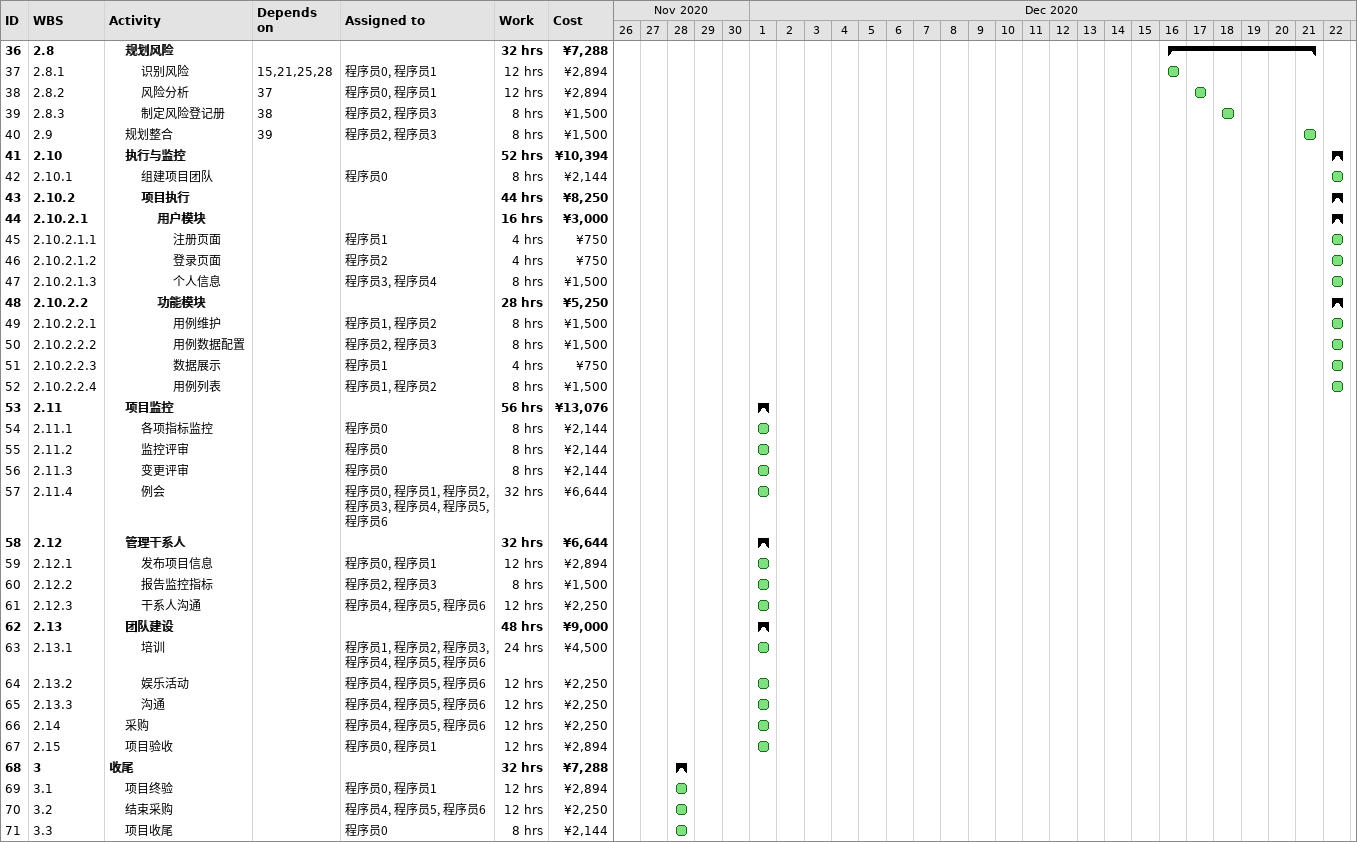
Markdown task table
| ID | WBS | Task | Start | Finish | Predecessors | Resources | Work (h) | Cost (¥) |
|---|---|---|---|---|---|---|---|---|
| 36 | 2.8 | **规划风险** | 2020-12-16 | 2020-12-21 |  |  | 32 | 7288 |
| 37 | 2.8.1 | 识别风险 | 2020-12-16 | 2020-12-16 | 15, 21, 25, 28 | 程序员0, 程序员1 | 12 | 2894 |
| 38 | 2.8.2 | 风险分析 | 2020-12-17 | 2020-12-17 | 37 | 程序员0, 程序员1 | 12 | 2894 |
| 39 | 2.8.3 | 制定风险登记册 | 2020-12-18 | 2020-12-18 | 38 | 程序员2, 程序员3 | 8 | 1500 |
| 40 | 2.9 | 规划整合 | 2020-12-21 | 2020-12-21 | 39 | 程序员2, 程序员3 | 8 | 1500 |
| 41 | 2.10 | **执行与监控** | 2020-12-22 | 2020-12-22 |  |  | 52 | 10394 |
| 42 | 2.10.1 | 组建项目团队 | 2020-12-22 | 2020-12-22 |  | 程序员0 | 8 | 2144 |
| 43 | 2.10.2 | **项目执行** | 2020-12-22 | 2020-12-22 |  |  | 44 | 8250 |
| 44 | 2.10.2.1 | **用户模块** | 2020-12-22 | 2020-12-22 |  |  | 16 | 3000 |
| 45 | 2.10.2.1.1 | 注册页面 | 2020-12-22 | 2020-12-22 |  | 程序员1 | 4 | 750 |
| 46 | 2.10.2.1.2 | 登录页面 | 2020-12-22 | 2020-12-22 |  | 程序员2 | 4 | 750 |
| 47 | 2.10.2.1.3 | 个人信息 | 2020-12-22 | 2020-12-22 |  | 程序员3, 程序员4 | 8 | 1500 |
| 48 | 2.10.2.2 | **功能模块** | 2020-12-22 | 2020-12-22 |  |  | 28 | 5250 |
| 49 | 2.10.2.2.1 | 用例维护 | 2020-12-22 | 2020-12-22 |  | 程序员1, 程序员2 | 8 | 1500 |
| 50 | 2.10.2.2.2 | 用例数据配置 | 2020-12-22 | 2020-12-22 |  | 程序员2, 程序员3 | 8 | 1500 |
| 51 | 2.10.2.2.3 | 数据展示 | 2020-12-22 | 2020-12-22 |  | 程序员1 | 4 | 750 |
| 52 | 2.10.2.2.4 | 用例列表 | 2020-12-22 | 2020-12-22 |  | 程序员1, 程序员2 | 8 | 1500 |
| 53 | 2.11 | **项目监控** | 2020-12-01 | 2020-12-01 |  |  | 56 | 13076 |
| 54 | 2.11.1 | 各项指标监控 | 2020-12-01 | 2020-12-01 |  | 程序员0 | 8 | 2144 |
| 55 | 2.11.2 | 监控评审 | 2020-12-01 | 2020-12-01 |  | 程序员0 | 8 | 2144 |
| 56 | 2.11.3 | 变更评审 | 2020-12-01 | 2020-12-01 |  | 程序员0 | 8 | 2144 |
| 57 | 2.11.4 | 例会 | 2020-12-01 | 2020-12-01 |  | 程序员0, 程序员1, 程序员2, 程序员3, 程序员4, 程序员5, 程序员6 | 32 | 6644 |
| 58 | 2.12 | **管理干系人** | 2020-12-01 | 2020-12-01 |  |  | 32 | 6644 |
| 59 | 2.12.1 | 发布项目信息 | 2020-12-01 | 2020-12-01 |  | 程序员0, 程序员1 | 12 | 2894 |
| 60 | 2.12.2 | 报告监控指标 | 2020-12-01 | 2020-12-01 |  | 程序员2, 程序员3 | 8 | 1500 |
| 61 | 2.12.3 | 干系人沟通 | 2020-12-01 | 2020-12-01 |  | 程序员4, 程序员5, 程序员6 | 12 | 2250 |
| 62 | 2.13 | **团队建设** | 2020-12-01 | 2020-12-01 |  |  | 48 | 9000 |
| 63 | 2.13.1 | 培训 | 2020-12-01 | 2020-12-01 |  | 程序员1, 程序员2, 程序员3, 程序员4, 程序员5, 程序员6 | 24 | 4500 |
| 64 | 2.13.2 | 娱乐活动 | 2020-12-01 | 2020-12-01 |  | 程序员4, 程序员5, 程序员6 | 12 | 2250 |
| 65 | 2.13.3 | 沟通 | 2020-12-01 | 2020-12-01 |  | 程序员4, 程序员5, 程序员6 | 12 | 2250 |
| 66 | 2.14 | 采购 | 2020-12-01 | 2020-12-01 |  | 程序员4, 程序员5, 程序员6 | 12 | 2250 |
| 67 | 2.15 | 项目验收 | 2020-12-01 | 2020-12-01 |  | 程序员0, 程序员1 | 12 | 2894 |
| 68 | 3 | **收尾** | 2020-11-28 | 2020-11-28 |  |  | 32 | 7288 |
| 69 | 3.1 | 项目终验 | 2020-11-28 | 2020-11-28 |  | 程序员0, 程序员1 | 12 | 2894 |
| 70 | 3.2 | 结束采购 | 2020-11-28 | 2020-11-28 |  | 程序员4, 程序员5, 程序员6 | 12 | 2250 |
| 71 | 3.3 | 项目收尾 | 2020-11-28 | 2020-11-28 |  | 程序员0 | 8 | 2144 |
